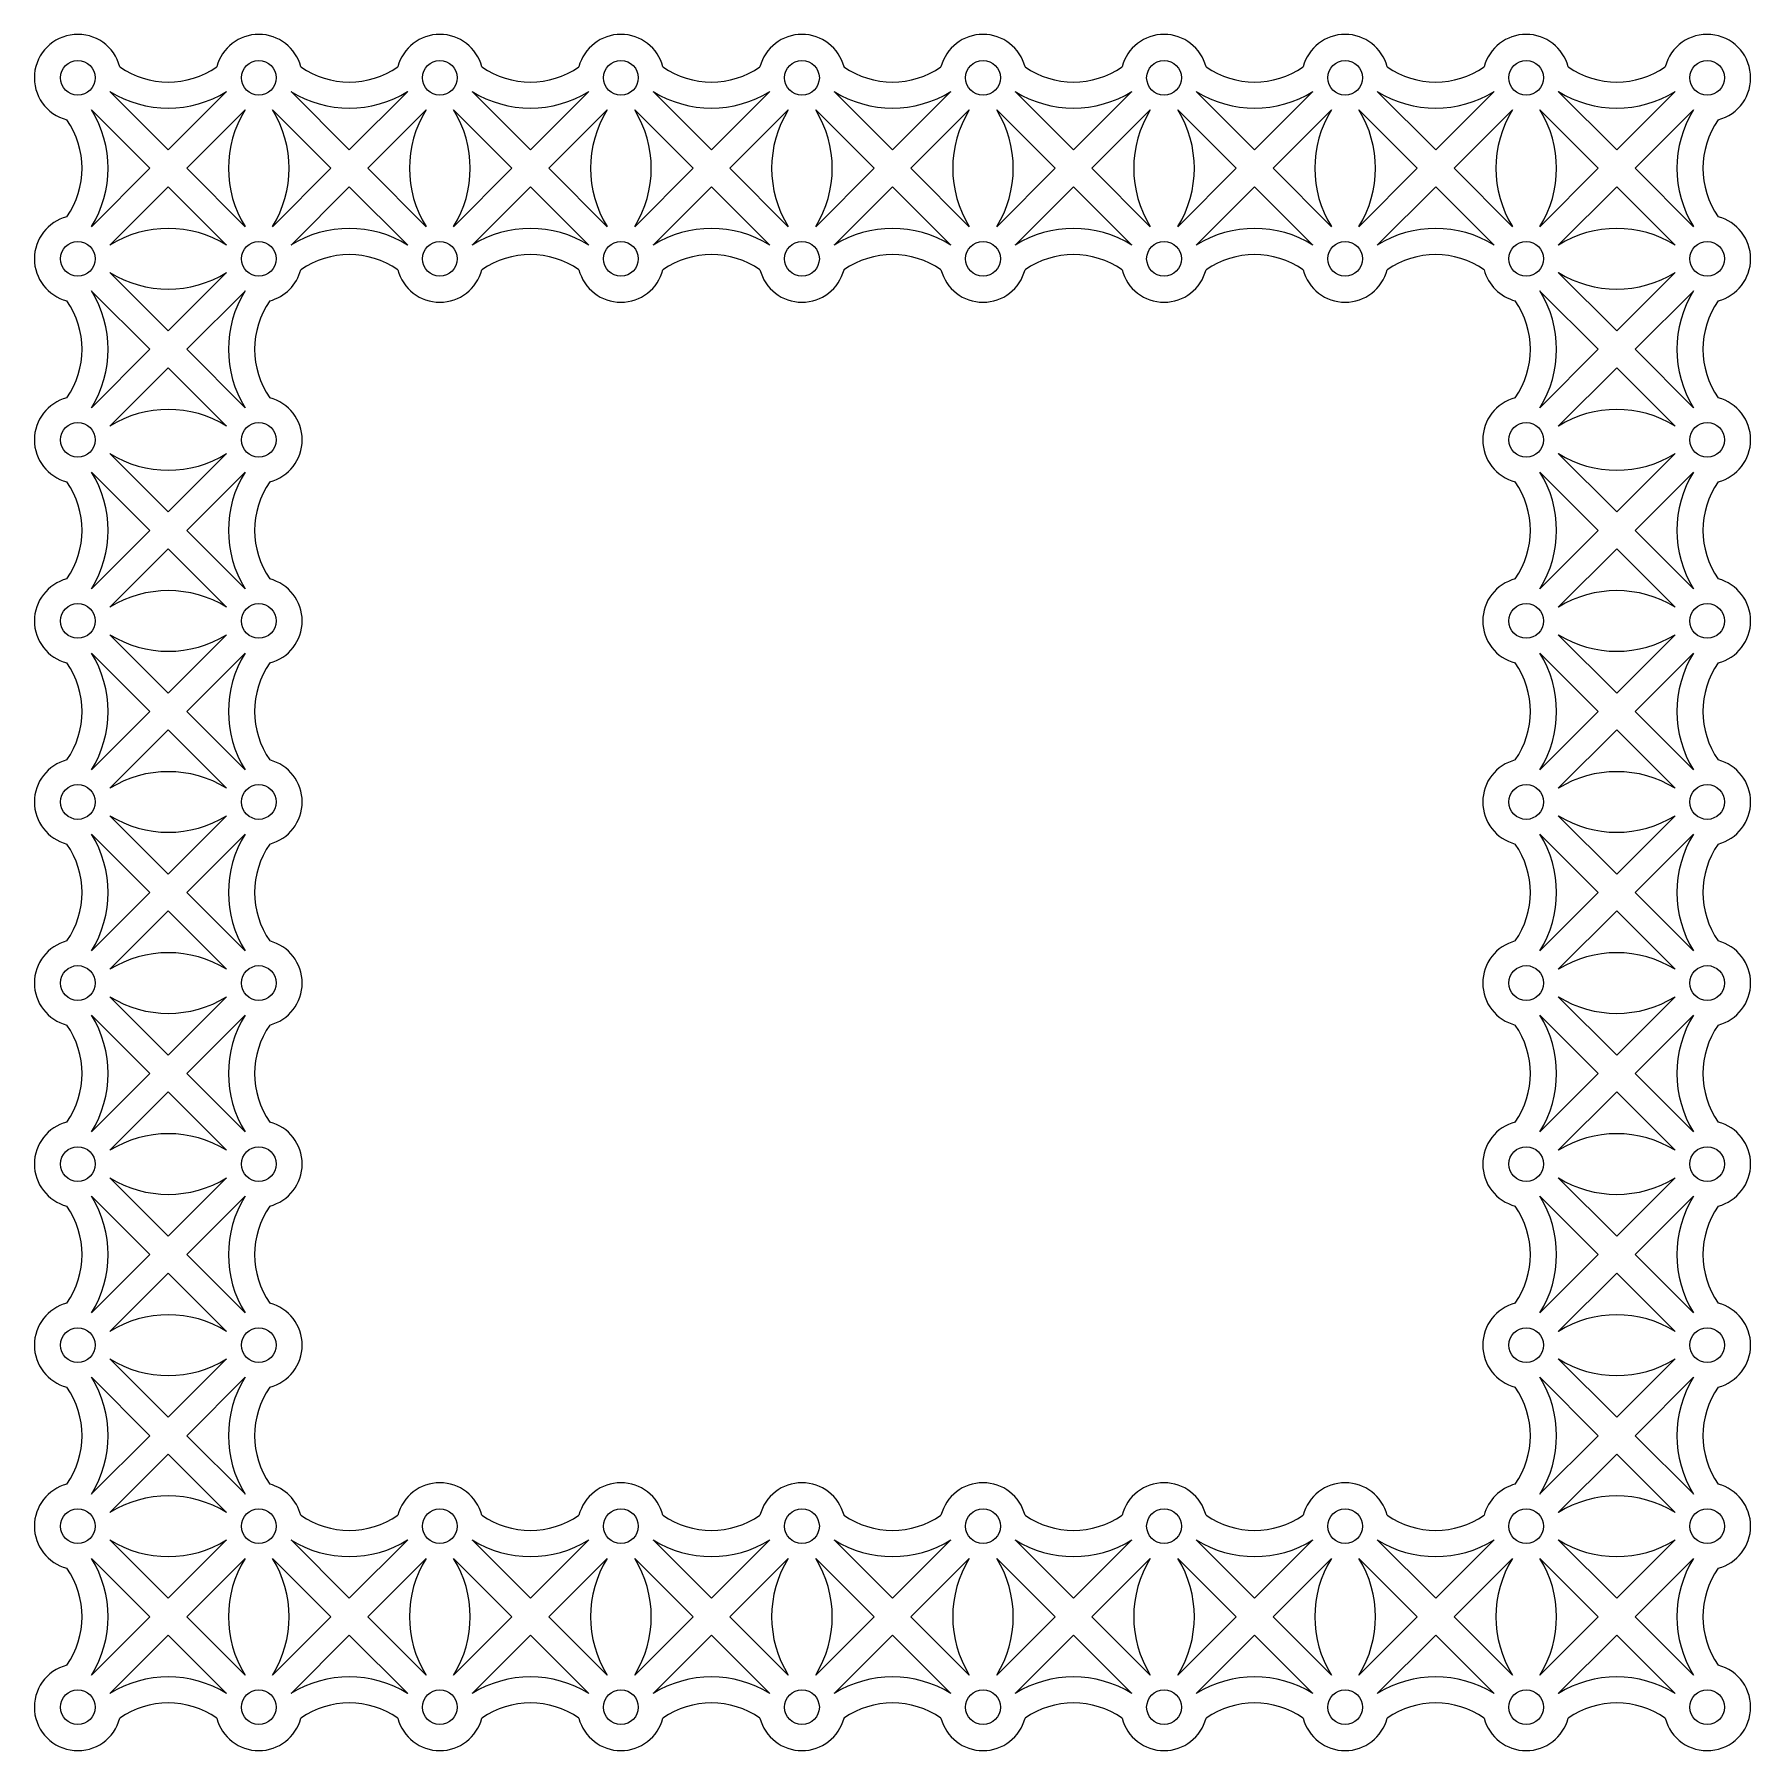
# Model space of a CAD drawing. Extents: x -422 to 14, y 7 to 205.
# Drawn here: x -421.9 to -224.3, y 7 to 204.5 of the extents above; entities that cross this region are included whole.
import ezdxf

# ---------------------------------------------------------------- set-up
doc = ezdxf.new("R2010")
doc.units = 0
doc.layers.get('0').update_dxf_attribs({"linetype": 'CONTINUOUS'})

msp = doc.modelspace()

# ---------------------------------------------------------------- linework, layer by layer
for points in [[(-413.19, 197.96), (-406.47, 191.24), (-399.75, 197.96)], [(-378.91, 197.96), (-385.63, 191.24), (-392.34, 197.96)], [(-371.5, 197.96), (-364.78, 191.24), (-358.07, 197.96)], [(-337.22, 197.96), (-343.94, 191.24), (-350.66, 197.96)], [(-316.38, 197.96), (-323.1, 191.24), (-329.82, 197.96)], [(-295.54, 197.96), (-302.26, 191.24), (-308.97, 197.96)], [(-274.7, 197.96), (-281.41, 191.24), (-288.13, 197.96)], [(-253.85, 197.96), (-260.57, 191.24), (-267.29, 197.96)], [(-233.01, 197.96), (-239.73, 191.24), (-246.45, 197.96)], [(-415.31, 195.84), (-408.59, 189.12), (-415.31, 182.4)], [(-397.63, 195.84), (-404.35, 189.12), (-397.63, 182.4)], [(-394.46, 195.84), (-387.75, 189.12), (-394.46, 182.4)], [(-376.79, 195.84), (-383.51, 189.12), (-376.79, 182.4)], [(-373.62, 182.4), (-366.91, 189.12), (-373.62, 195.84)], [(-355.95, 182.4), (-362.66, 189.12), (-355.95, 195.84)], [(-352.78, 195.84), (-346.06, 189.12), (-352.78, 182.4)], [(-335.1, 195.84), (-341.82, 189.12), (-335.1, 182.4)], [(-331.94, 195.84), (-325.22, 189.12), (-331.94, 182.4)], [(-314.26, 195.84), (-320.98, 189.12), (-314.26, 182.4)], [(-311.09, 195.84), (-304.38, 189.12), (-311.09, 182.4)], [(-293.42, 195.84), (-300.14, 189.12), (-293.42, 182.4)], [(-290.25, 195.84), (-283.54, 189.12), (-290.25, 182.4)], [(-272.58, 195.84), (-279.29, 189.12), (-272.58, 182.4)], [(-269.41, 195.84), (-262.69, 189.12), (-269.41, 182.4)], [(-251.73, 195.84), (-258.45, 189.12), (-251.73, 182.4)], [(-248.57, 195.84), (-241.85, 189.12), (-248.57, 182.4)], [(-230.89, 195.84), (-237.61, 189.12), (-230.89, 182.4)], [(-413.19, 180.28), (-406.47, 187), (-399.75, 180.28)], [(-378.91, 180.28), (-385.63, 187), (-392.34, 180.28)], [(-371.5, 180.28), (-364.78, 187), (-358.07, 180.28)], [(-337.22, 180.28), (-343.94, 187), (-350.66, 180.28)], [(-316.38, 180.28), (-323.1, 187), (-329.82, 180.28)], [(-295.54, 180.28), (-302.26, 187), (-308.97, 180.28)], [(-274.7, 180.28), (-281.41, 187), (-288.13, 180.28)], [(-253.85, 180.28), (-260.57, 187), (-267.29, 180.28)], [(-233.01, 180.28), (-239.73, 187), (-246.45, 180.28)], [(-413.19, 177.12), (-406.47, 170.4), (-399.75, 177.12)], [(-233.01, 177.12), (-239.73, 170.4), (-246.45, 177.12)], [(-415.31, 174.99), (-408.59, 168.28), (-415.31, 161.56)], [(-397.63, 174.99), (-404.35, 168.28), (-397.63, 161.56)], [(-248.57, 174.99), (-241.85, 168.28), (-248.57, 161.56)], [(-230.89, 174.99), (-237.61, 168.28), (-230.89, 161.56)], [(-413.19, 159.44), (-406.47, 166.16), (-399.75, 159.44)], [(-233.01, 159.44), (-239.73, 166.16), (-246.45, 159.44)], [(-413.19, 156.27), (-406.47, 149.56), (-399.75, 156.27)], [(-233.01, 156.27), (-239.73, 149.56), (-246.45, 156.27)], [(-415.31, 154.15), (-408.59, 147.44), (-415.31, 140.72)], [(-397.63, 154.15), (-404.35, 147.44), (-397.63, 140.72)], [(-248.57, 154.15), (-241.85, 147.44), (-248.57, 140.72)], [(-230.89, 154.15), (-237.61, 147.44), (-230.89, 140.72)], [(-413.19, 138.6), (-406.47, 145.31), (-399.75, 138.6)], [(-233.01, 138.6), (-239.73, 145.31), (-246.45, 138.6)], [(-413.19, 135.43), (-406.47, 128.71), (-399.75, 135.43)], [(-233.01, 135.43), (-239.73, 128.71), (-246.45, 135.43)], [(-415.31, 133.31), (-408.59, 126.59), (-415.31, 119.88)], [(-397.63, 133.31), (-404.35, 126.59), (-397.63, 119.88)], [(-248.57, 133.31), (-241.85, 126.59), (-248.57, 119.88)], [(-230.89, 133.31), (-237.61, 126.59), (-230.89, 119.88)], [(-413.19, 117.75), (-406.47, 124.47), (-399.75, 117.75)], [(-233.01, 117.75), (-239.73, 124.47), (-246.45, 117.75)], [(-413.19, 114.59), (-406.47, 107.87), (-399.75, 114.59)], [(-233.01, 114.59), (-239.73, 107.87), (-246.45, 114.59)], [(-415.31, 112.47), (-408.59, 105.75), (-415.31, 99.03)], [(-397.63, 112.47), (-404.35, 105.75), (-397.63, 99.03)], [(-248.57, 112.47), (-241.85, 105.75), (-248.57, 99.03)], [(-230.89, 112.47), (-237.61, 105.75), (-230.89, 99.03)], [(-413.19, 96.91), (-406.47, 103.63), (-399.75, 96.91)], [(-233.01, 96.91), (-239.73, 103.63), (-246.45, 96.91)], [(-413.19, 93.75), (-406.47, 87.03), (-399.75, 93.75)], [(-233.01, 93.75), (-239.73, 87.03), (-246.45, 93.75)], [(-415.31, 91.62), (-408.59, 84.91), (-415.31, 78.19)], [(-397.63, 91.62), (-404.35, 84.91), (-397.63, 78.19)], [(-248.57, 91.62), (-241.85, 84.91), (-248.57, 78.19)], [(-230.89, 91.62), (-237.61, 84.91), (-230.89, 78.19)], [(-413.19, 76.07), (-406.47, 82.79), (-399.75, 76.07)], [(-233.01, 76.07), (-239.73, 82.79), (-246.45, 76.07)], [(-399.75, 72.9), (-406.47, 66.19), (-413.19, 72.9)], [(-246.45, 72.9), (-239.73, 66.19), (-233.01, 72.9)], [(-415.31, 57.35), (-408.59, 64.06), (-415.31, 70.78)], [(-397.63, 57.35), (-404.35, 64.06), (-397.63, 70.78)], [(-248.57, 57.35), (-241.85, 64.06), (-248.57, 70.78)], [(-230.89, 57.35), (-237.61, 64.06), (-230.89, 70.78)], [(-399.75, 55.23), (-406.47, 61.94), (-413.19, 55.23)], [(-246.45, 55.23), (-239.73, 61.94), (-233.01, 55.23)], [(-413.19, 52.06), (-406.47, 45.34), (-399.75, 52.06)], [(-233.01, 52.06), (-239.73, 45.34), (-246.45, 52.06)], [(-415.31, 49.94), (-408.59, 43.22), (-415.31, 36.51)], [(-397.63, 49.94), (-404.35, 43.22), (-397.63, 36.51)], [(-248.57, 49.94), (-241.85, 43.22), (-248.57, 36.51)], [(-230.89, 49.94), (-237.61, 43.22), (-230.89, 36.51)], [(-413.19, 34.38), (-406.47, 41.1), (-399.75, 34.38)], [(-233.01, 34.38), (-239.73, 41.1), (-246.45, 34.38)], [(-399.75, 31.22), (-406.47, 24.5), (-413.19, 31.22)], [(-378.91, 31.22), (-385.63, 24.5), (-392.34, 31.22)], [(-371.5, 31.22), (-364.78, 24.5), (-358.07, 31.22)], [(-337.22, 31.22), (-343.94, 24.5), (-350.66, 31.22)], [(-316.38, 31.22), (-323.1, 24.5), (-329.82, 31.22)], [(-295.54, 31.22), (-302.26, 24.5), (-308.97, 31.22)], [(-274.7, 31.22), (-281.41, 24.5), (-288.13, 31.22)], [(-253.85, 31.22), (-260.57, 24.5), (-267.29, 31.22)], [(-233.01, 31.22), (-239.73, 24.5), (-246.45, 31.22)], [(-415.31, 15.66), (-408.59, 22.38), (-415.31, 29.1)], [(-397.63, 15.66), (-404.35, 22.38), (-397.63, 29.1)], [(-394.46, 15.66), (-387.75, 22.38), (-394.46, 29.1)], [(-376.79, 15.66), (-383.51, 22.38), (-376.79, 29.1)], [(-373.62, 29.1), (-366.91, 22.38), (-373.62, 15.66)], [(-355.95, 29.1), (-362.66, 22.38), (-355.95, 15.66)], [(-352.78, 15.66), (-346.06, 22.38), (-352.78, 29.1)], [(-335.1, 15.66), (-341.82, 22.38), (-335.1, 29.1)], [(-331.94, 15.66), (-325.22, 22.38), (-331.94, 29.1)], [(-314.26, 15.66), (-320.98, 22.38), (-314.26, 29.1)], [(-311.09, 15.66), (-304.38, 22.38), (-311.09, 29.1)], [(-293.42, 15.66), (-300.14, 22.38), (-293.42, 29.1)], [(-290.25, 15.66), (-283.54, 22.38), (-290.25, 29.1)], [(-272.58, 15.66), (-279.29, 22.38), (-272.58, 29.1)], [(-269.41, 15.66), (-262.69, 22.38), (-269.41, 29.1)], [(-251.73, 15.66), (-258.45, 22.38), (-251.73, 29.1)], [(-248.57, 15.66), (-241.85, 22.38), (-248.57, 29.1)], [(-230.89, 15.66), (-237.61, 22.38), (-230.89, 29.1)], [(-399.75, 13.54), (-406.47, 20.26), (-413.19, 13.54)], [(-378.91, 13.54), (-385.63, 20.26), (-392.34, 13.54)], [(-371.5, 13.54), (-364.78, 20.26), (-358.07, 13.54)], [(-337.22, 13.54), (-343.94, 20.26), (-350.66, 13.54)], [(-316.38, 13.54), (-323.1, 20.26), (-329.82, 13.54)], [(-295.54, 13.54), (-302.26, 20.26), (-308.97, 13.54)], [(-274.7, 13.54), (-281.41, 20.26), (-288.13, 13.54)], [(-253.85, 13.54), (-260.57, 20.26), (-267.29, 13.54)], [(-233.01, 13.54), (-239.73, 20.26), (-246.45, 13.54)]]:
    msp.add_lwpolyline(points)
for centre in [(-416.89, 199.54), (-396.05, 199.54), (-375.21, 199.54), (-354.36, 199.54), (-333.52, 199.54), (-312.68, 199.54), (-291.84, 199.54), (-270.99, 199.54), (-250.15, 199.54), (-229.31, 199.54), (-416.89, 178.7), (-396.05, 178.7), (-375.21, 178.7), (-354.36, 178.7), (-333.52, 178.7), (-312.68, 178.7), (-291.84, 178.7), (-270.99, 178.7), (-250.15, 178.7), (-229.31, 178.7), (-416.89, 157.86), (-396.05, 157.86), (-250.15, 157.86), (-229.31, 157.86), (-416.89, 137.01), (-396.05, 137.01), (-250.15, 137.01), (-229.31, 137.01), (-416.89, 116.17), (-396.05, 116.17), (-250.15, 116.17), (-229.31, 116.17), (-416.89, 95.33), (-396.05, 95.33), (-250.15, 95.33), (-229.31, 95.33), (-416.89, 74.49), (-396.05, 74.49), (-250.15, 74.49), (-229.31, 74.49), (-416.89, 53.64), (-396.05, 53.64), (-250.15, 53.64), (-229.31, 53.64), (-416.89, 32.8), (-396.05, 32.8), (-375.21, 32.8), (-354.36, 32.8), (-333.52, 32.8), (-312.68, 32.8), (-291.84, 32.8), (-270.99, 32.8), (-250.15, 32.8), (-229.31, 32.8), (-416.89, 11.96), (-396.05, 11.96), (-375.21, 11.96), (-354.36, 11.96), (-333.52, 11.96), (-312.68, 11.96), (-291.84, 11.96), (-270.99, 11.96), (-250.15, 11.96), (-229.31, 11.96)]:
    msp.add_circle(centre, 2)
for centre, radius, start, end in [((-416.89, 199.54), 5, 14.5799, 255.4201), ((-396.05, 199.54), 5, 14.5799, 165.4201), ((-375.21, 199.54), 5, 14.5799, 165.4201), ((-354.36, 199.54), 5, 14.5799, 165.4201), ((-333.52, 199.54), 5, 14.5799, 165.4201), ((-312.68, 199.54), 5, 14.5799, 165.4201), ((-291.84, 199.54), 5, 14.5799, 165.4201), ((-270.99, 199.54), 5, 14.5799, 165.4201), ((-250.15, 199.54), 5, 14.5799, 165.4201), ((-229.31, 199.54), 5, 284.5799, 165.4201), ((-406.47, 208.84), 9.79, 235.2315, 304.7685), ((-385.63, 208.84), 9.79, 235.2315, 304.7685), ((-364.78, 208.84), 9.79, 235.2315, 304.7685), ((-343.94, 208.84), 9.79, 235.2315, 304.7685), ((-323.1, 208.84), 9.79, 235.2315, 304.7685), ((-302.26, 208.84), 9.79, 235.2315, 304.7685), ((-281.41, 208.84), 9.79, 235.2315, 304.7685), ((-260.57, 208.84), 9.79, 235.2315, 304.7685), ((-239.73, 208.84), 9.79, 235.2315, 304.7685), ((-406.47, 208.84), 12.79, 238.3189, 301.6811), ((-385.63, 208.84), 12.79, 238.3189, 301.6811), ((-364.78, 208.84), 12.79, 238.3189, 301.6811), ((-343.94, 208.84), 12.79, 238.3189, 301.6811), ((-323.1, 208.84), 12.79, 238.3189, 301.6811), ((-302.26, 208.84), 12.79, 238.3189, 301.6811), ((-281.41, 208.84), 12.79, 238.3189, 301.6811), ((-260.57, 208.84), 12.79, 238.3189, 301.6811), ((-239.73, 208.84), 12.79, 238.3189, 301.6811), ((-426.19, 189.12), 12.79, 328.3189, 31.6811), ((-386.75, 189.12), 12.79, 148.3189, 211.6811), ((-405.35, 189.12), 12.79, 328.3189, 31.6811), ((-365.91, 189.12), 12.79, 148.3189, 211.6811), ((-384.51, 189.12), 12.79, 328.3189, 31.6811), ((-345.06, 189.12), 12.79, 148.3189, 211.6811), ((-363.66, 189.12), 12.79, 328.3189, 31.6811), ((-324.22, 189.12), 12.79, 148.3189, 211.6811), ((-342.82, 189.12), 12.79, 328.3189, 31.6811), ((-303.38, 189.12), 12.79, 148.3189, 211.6811), ((-321.98, 189.12), 12.79, 328.3189, 31.6811), ((-282.54, 189.12), 12.79, 148.3189, 211.6811), ((-301.14, 189.12), 12.79, 328.3189, 31.6811), ((-261.69, 189.12), 12.79, 148.3189, 211.6811), ((-280.29, 189.12), 12.79, 328.3189, 31.6811), ((-240.85, 189.12), 12.79, 148.3189, 211.6811), ((-259.45, 189.12), 12.79, 328.3189, 31.6811), ((-220.01, 189.12), 12.79, 148.3189, 211.6811), ((-426.19, 189.12), 9.79, 325.2315, 34.7685), ((-220.01, 189.12), 9.79, 145.2315, 214.7685), ((-416.89, 178.7), 5, 104.5799, 255.4201), ((-406.47, 169.4), 12.79, 58.3189, 121.6811), ((-385.63, 169.4), 12.79, 58.3189, 121.6811), ((-364.78, 169.4), 12.79, 58.3189, 121.6811), ((-343.94, 169.4), 12.79, 58.3189, 121.6811), ((-323.1, 169.4), 12.79, 58.3189, 121.6811), ((-302.26, 169.4), 12.79, 58.3189, 121.6811), ((-281.41, 169.4), 12.79, 58.3189, 121.6811), ((-260.57, 169.4), 12.79, 58.3189, 121.6811), ((-239.73, 169.4), 12.79, 58.3189, 121.6811), ((-229.31, 178.7), 5, 284.5799, 75.4201), ((-385.63, 169.4), 9.79, 55.2315, 124.7685), ((-364.78, 169.4), 9.79, 55.2315, 124.7685), ((-343.94, 169.4), 9.79, 55.2315, 124.7685), ((-323.1, 169.4), 9.79, 55.2315, 124.7685), ((-302.26, 169.4), 9.79, 55.2315, 124.7685), ((-281.41, 169.4), 9.79, 55.2315, 124.7685), ((-260.57, 169.4), 9.79, 55.2315, 124.7685), ((-406.47, 188), 12.79, 238.3189, 301.6811), ((-396.05, 178.7), 5, 284.5799, 345.4201), ((-375.21, 178.7), 5, 194.5799, 345.4201), ((-354.36, 178.7), 5, 194.5799, 345.4201), ((-333.52, 178.7), 5, 194.5799, 345.4201), ((-312.68, 178.7), 5, 194.5799, 345.4201), ((-291.84, 178.7), 5, 194.5799, 345.4201), ((-270.99, 178.7), 5, 194.5799, 345.4201), ((-250.15, 178.7), 5, 194.5799, 255.4201), ((-239.73, 188), 12.79, 238.3189, 301.6811), ((-426.19, 168.28), 12.79, 328.3189, 31.6811), ((-386.75, 168.28), 12.79, 148.3189, 211.6811), ((-259.45, 168.28), 12.79, 328.3189, 31.6811), ((-220.01, 168.28), 12.79, 148.3189, 211.6811), ((-426.19, 168.28), 9.79, 325.2315, 34.7685), ((-386.75, 168.28), 9.79, 145.2315, 214.7685), ((-259.45, 168.28), 9.79, 325.2315, 34.7685), ((-220.01, 168.28), 9.79, 145.2315, 214.7685), ((-416.89, 157.86), 5, 104.5799, 255.4201), ((-396.05, 157.86), 5, 284.5799, 75.4201), ((-250.15, 157.86), 5, 104.5799, 255.4201), ((-229.31, 157.86), 5, 284.5799, 75.4201), ((-406.47, 148.56), 12.79, 58.3189, 121.6811), ((-239.73, 148.56), 12.79, 58.3189, 121.6811), ((-406.47, 167.16), 12.79, 238.3189, 301.6811), ((-239.73, 167.16), 12.79, 238.3189, 301.6811), ((-426.19, 147.44), 12.79, 328.3189, 31.6811), ((-386.75, 147.44), 12.79, 148.3189, 211.6811), ((-259.45, 147.44), 12.79, 328.3189, 31.6811), ((-220.01, 147.44), 12.79, 148.3189, 211.6811), ((-426.19, 147.44), 9.79, 325.2315, 34.7685), ((-386.75, 147.44), 9.79, 145.2315, 214.7685), ((-259.45, 147.44), 9.79, 325.2315, 34.7685), ((-220.01, 147.44), 9.79, 145.2315, 214.7685), ((-416.89, 137.01), 5, 104.5799, 255.4201), ((-406.47, 127.71), 12.79, 58.3189, 121.6811), ((-396.05, 137.01), 5, 284.5799, 75.4201), ((-250.15, 137.01), 5, 104.5799, 255.4201), ((-239.73, 127.71), 12.79, 58.3189, 121.6811), ((-229.31, 137.01), 5, 284.5799, 75.4201), ((-406.47, 146.31), 12.79, 238.3189, 301.6811), ((-239.73, 146.31), 12.79, 238.3189, 301.6811), ((-426.19, 126.59), 12.79, 328.3189, 31.6811), ((-386.75, 126.59), 12.79, 148.3189, 211.6811), ((-259.45, 126.59), 12.79, 328.3189, 31.6811), ((-220.01, 126.59), 12.79, 148.3189, 211.6811), ((-426.19, 126.59), 9.79, 325.2315, 34.7685), ((-386.75, 126.59), 9.79, 145.2315, 214.7685), ((-259.45, 126.59), 9.79, 325.2315, 34.7685), ((-220.01, 126.59), 9.79, 145.2315, 214.7685), ((-416.89, 116.17), 5, 104.5799, 255.4201), ((-396.05, 116.17), 5, 284.5799, 75.4201), ((-250.15, 116.17), 5, 104.5799, 255.4201), ((-229.31, 116.17), 5, 284.5799, 75.4201), ((-406.47, 106.87), 12.79, 58.3189, 121.6811), ((-239.73, 106.87), 12.79, 58.3189, 121.6811), ((-406.47, 125.47), 12.79, 238.3189, 301.6811), ((-239.73, 125.47), 12.79, 238.3189, 301.6811), ((-426.19, 105.75), 9.79, 325.2315, 34.7685), ((-426.19, 105.75), 12.79, 328.3189, 31.6811), ((-386.75, 105.75), 12.79, 148.3189, 211.6811), ((-386.75, 105.75), 9.79, 145.2315, 214.7685), ((-259.45, 105.75), 9.79, 325.2315, 34.7685), ((-259.45, 105.75), 12.79, 328.3189, 31.6811), ((-220.01, 105.75), 12.79, 148.3189, 211.6811), ((-220.01, 105.75), 9.79, 145.2315, 214.7685), ((-416.89, 95.33), 5, 104.5799, 255.4201), ((-406.47, 86.03), 12.79, 58.3189, 121.6811), ((-396.05, 95.33), 5, 284.5799, 75.4201), ((-250.15, 95.33), 5, 104.5799, 255.4201), ((-239.73, 86.03), 12.79, 58.3189, 121.6811), ((-229.31, 95.33), 5, 284.5799, 75.4201), ((-406.47, 104.63), 12.79, 238.3189, 301.6811), ((-239.73, 104.63), 12.79, 238.3189, 301.6811), ((-426.19, 84.91), 12.79, 328.3189, 31.6811), ((-386.75, 84.91), 12.79, 148.3189, 211.6811), ((-259.45, 84.91), 12.79, 328.3189, 31.6811), ((-220.01, 84.91), 12.79, 148.3189, 211.6811), ((-426.19, 84.91), 9.79, 325.2315, 34.7685), ((-386.75, 84.91), 9.79, 145.2315, 214.7685), ((-259.45, 84.91), 9.79, 325.2315, 34.7685), ((-220.01, 84.91), 9.79, 145.2315, 214.7685), ((-416.89, 74.49), 5, 104.5799, 255.4201), ((-396.05, 74.49), 5, 284.5799, 75.4201), ((-250.15, 74.49), 5, 104.5799, 255.4201), ((-229.31, 74.49), 5, 284.5799, 75.4201), ((-406.47, 65.19), 12.79, 58.3189, 121.6811), ((-239.73, 65.19), 12.79, 58.3189, 121.6811), ((-406.47, 83.79), 12.79, 238.3189, 301.6811), ((-239.73, 83.79), 12.79, 238.3189, 301.6811), ((-426.19, 64.06), 9.79, 325.2315, 34.7685), ((-426.19, 64.06), 12.79, 328.3189, 31.6811), ((-386.75, 64.06), 12.79, 148.3189, 211.6811), ((-386.75, 64.06), 9.79, 145.2315, 214.7685), ((-259.45, 64.06), 9.79, 325.2315, 34.7685), ((-259.45, 64.06), 12.79, 328.3189, 31.6811), ((-220.01, 64.06), 12.79, 148.3189, 211.6811), ((-220.01, 64.06), 9.79, 145.2315, 214.7685), ((-416.89, 53.64), 5, 104.5799, 255.4201), ((-396.05, 53.64), 5, 284.5799, 75.4201), ((-250.15, 53.64), 5, 104.5799, 255.4201), ((-229.31, 53.64), 5, 284.5799, 75.4201), ((-406.47, 44.34), 12.79, 58.3189, 121.6811), ((-239.73, 44.34), 12.79, 58.3189, 121.6811), ((-406.47, 62.94), 12.79, 238.3189, 301.6811), ((-239.73, 62.94), 12.79, 238.3189, 301.6811), ((-426.19, 43.22), 12.79, 328.3189, 31.6811), ((-386.75, 43.22), 12.79, 148.3189, 211.6811), ((-259.45, 43.22), 12.79, 328.3189, 31.6811), ((-220.01, 43.22), 12.79, 148.3189, 211.6811), ((-426.19, 43.22), 9.79, 325.2315, 34.7685), ((-386.75, 43.22), 9.79, 145.2315, 214.7685), ((-259.45, 43.22), 9.79, 325.2315, 34.7685), ((-220.01, 43.22), 9.79, 145.2315, 214.7685), ((-416.89, 32.8), 5, 104.5799, 255.4201), ((-396.05, 32.8), 5, 14.5799, 75.4201), ((-375.21, 32.8), 5, 14.5799, 165.4201), ((-354.36, 32.8), 5, 14.5799, 165.4201), ((-333.52, 32.8), 5, 14.5799, 165.4201), ((-312.68, 32.8), 5, 14.5799, 165.4201), ((-291.84, 32.8), 5, 14.5799, 165.4201), ((-270.99, 32.8), 5, 14.5799, 165.4201), ((-250.15, 32.8), 5, 104.5799, 165.4201), ((-229.31, 32.8), 5, 284.5799, 75.4201), ((-406.47, 23.5), 12.79, 58.3189, 121.6811), ((-239.73, 23.5), 12.79, 58.3189, 121.6811), ((-385.63, 42.1), 9.79, 235.2315, 304.7685), ((-364.78, 42.1), 9.79, 235.2315, 304.7685), ((-343.94, 42.1), 9.79, 235.2315, 304.7685), ((-323.1, 42.1), 9.79, 235.2315, 304.7685), ((-302.26, 42.1), 9.79, 235.2315, 304.7685), ((-281.41, 42.1), 9.79, 235.2315, 304.7685), ((-260.57, 42.1), 9.79, 235.2315, 304.7685), ((-406.47, 42.1), 12.79, 238.3189, 301.6811), ((-385.63, 42.1), 12.79, 238.3189, 301.6811), ((-364.78, 42.1), 12.79, 238.3189, 301.6811), ((-343.94, 42.1), 12.79, 238.3189, 301.6811), ((-323.1, 42.1), 12.79, 238.3189, 301.6811), ((-302.26, 42.1), 12.79, 238.3189, 301.6811), ((-281.41, 42.1), 12.79, 238.3189, 301.6811), ((-260.57, 42.1), 12.79, 238.3189, 301.6811), ((-239.73, 42.1), 12.79, 238.3189, 301.6811), ((-426.19, 22.38), 9.79, 325.2315, 34.7685), ((-426.19, 22.38), 12.79, 328.3189, 31.6811), ((-386.75, 22.38), 12.79, 148.3189, 211.6811), ((-405.35, 22.38), 12.79, 328.3189, 31.6811), ((-365.91, 22.38), 12.79, 148.3189, 211.6811), ((-384.51, 22.38), 12.79, 328.3189, 31.6811), ((-345.06, 22.38), 12.79, 148.3189, 211.6811), ((-363.66, 22.38), 12.79, 328.3189, 31.6811), ((-324.22, 22.38), 12.79, 148.3189, 211.6811), ((-342.82, 22.38), 12.79, 328.3189, 31.6811), ((-303.38, 22.38), 12.79, 148.3189, 211.6811), ((-321.98, 22.38), 12.79, 328.3189, 31.6811), ((-282.54, 22.38), 12.79, 148.3189, 211.6811), ((-301.14, 22.38), 12.79, 328.3189, 31.6811), ((-261.69, 22.38), 12.79, 148.3189, 211.6811), ((-280.29, 22.38), 12.79, 328.3189, 31.6811), ((-240.85, 22.38), 12.79, 148.3189, 211.6811), ((-259.45, 22.38), 12.79, 328.3189, 31.6811), ((-220.01, 22.38), 12.79, 148.3189, 211.6811), ((-220.01, 22.38), 9.79, 145.2315, 214.7685), ((-416.89, 11.96), 5, 104.5799, 345.4201), ((-229.31, 11.96), 5, 194.5799, 75.4201), ((-406.47, 2.66), 12.79, 58.3189, 121.6811), ((-385.63, 2.66), 12.79, 58.3189, 121.6811), ((-364.78, 2.66), 12.79, 58.3189, 121.6811), ((-343.94, 2.66), 12.79, 58.3189, 121.6811), ((-323.1, 2.66), 12.79, 58.3189, 121.6811), ((-302.26, 2.66), 12.79, 58.3189, 121.6811), ((-281.41, 2.66), 12.79, 58.3189, 121.6811), ((-260.57, 2.66), 12.79, 58.3189, 121.6811), ((-239.73, 2.66), 12.79, 58.3189, 121.6811), ((-406.47, 2.66), 9.79, 55.2315, 124.7685), ((-385.63, 2.66), 9.79, 55.2315, 124.7685), ((-364.78, 2.66), 9.79, 55.2315, 124.7685), ((-343.94, 2.66), 9.79, 55.2315, 124.7685), ((-323.1, 2.66), 9.79, 55.2315, 124.7685), ((-302.26, 2.66), 9.79, 55.2315, 124.7685), ((-281.41, 2.66), 9.79, 55.2315, 124.7685), ((-260.57, 2.66), 9.79, 55.2315, 124.7685), ((-239.73, 2.66), 9.79, 55.2315, 124.7685), ((-396.05, 11.96), 5, 194.5799, 345.4201), ((-375.21, 11.96), 5, 194.5799, 345.4201), ((-354.36, 11.96), 5, 194.5799, 345.4201), ((-333.52, 11.96), 5, 194.5799, 345.4201), ((-312.68, 11.96), 5, 194.5799, 345.4201), ((-291.84, 11.96), 5, 194.5799, 345.4201), ((-270.99, 11.96), 5, 194.5799, 345.4201), ((-250.15, 11.96), 5, 194.5799, 345.4201)]:
    msp.add_arc(centre, radius, start, end)

doc.saveas('drawing.dxf')
